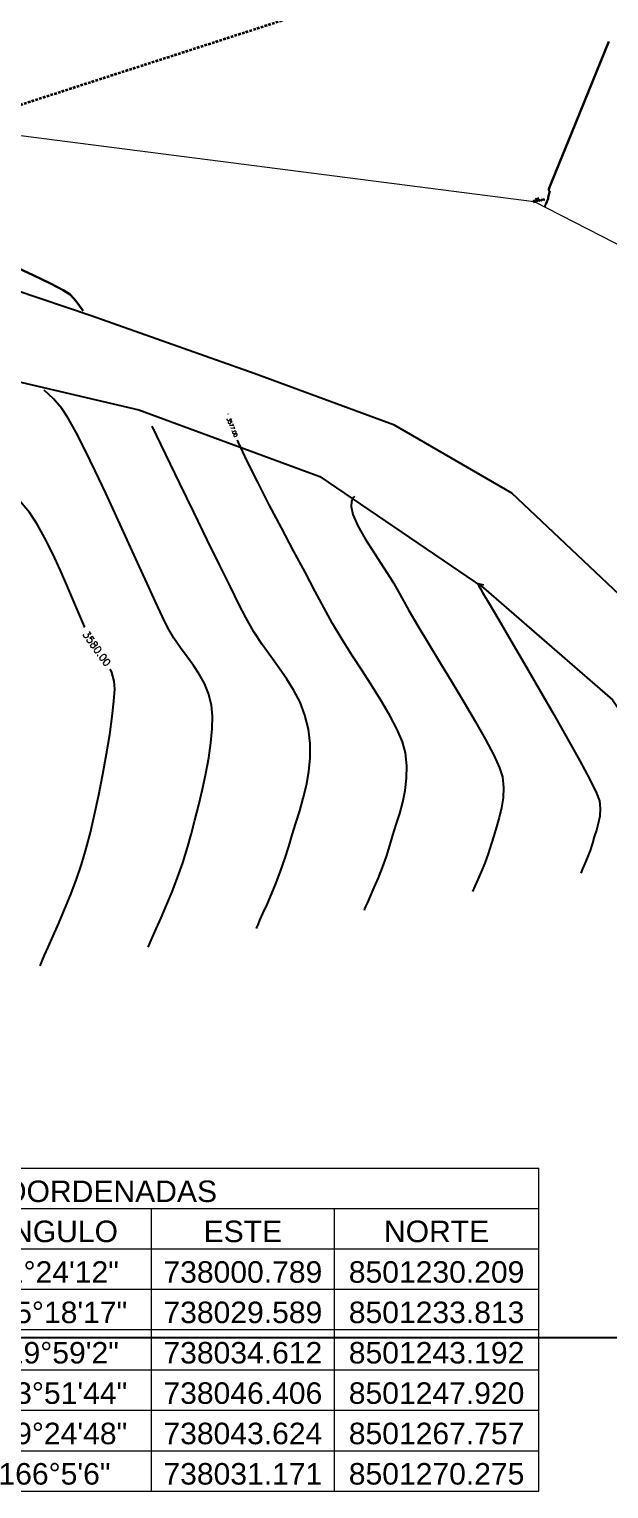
# Model space of a CAD drawing. Header units: millimetres. Extents: x 736950 to 738835, y 8500595 to 8502131.
# Drawn here: x 738049.4 to 738089.8, y 8501189.4 to 8501291.2 of the extents above; entities that cross this region are included whole.
import ezdxf
from ezdxf.enums import TextEntityAlignment as Align

# ---------------------------------------------------------------- set-up
doc = ezdxf.new("R2010")
doc.units = ezdxf.units.MM
doc.linetypes.add('DASHED', pattern=[0.75, 0.5, -0.25])
for name, color, linetype in [('C-TOPO', 7, 'Continuous'), ('C-TOPO-MAJR', 9, 'Continuous'), ('C-TOPO-MINR', 8, 'Continuous'), ('C-TOPO-TEXT', 7, 'Continuous'), ('Cuadricula Coordenadas', 5, 'Continuous')]:
    doc.layers.add(name, color=color, linetype=linetype)
for name, color, linetype, lineweight in [('CONT-MJR', 80, 'Continuous', 30), ('COTAS', 40, 'Continuous', 5), ('CUADROS', 9, 'Continuous', 20), ('PERIMETRO', 7, 'Continuous', 35), ('pista', 251, 'Continuous', 5), ('saiwite', 5, 'Continuous', 5)]:
    doc.layers.add(name, color=color, linetype=linetype, lineweight=lineweight)
doc.layers.get('C-TOPO-TEXT').off()
doc.styles.add('5mm', font='arial.ttf', dxfattribs={"height": 3})
doc.styles.add('COTAS', font='arial.ttf')
doc.styles.add('CUADROS', font='arial.ttf')
doc.styles.get("Standard").update_dxf_attribs({"font": 'simplex.shx'})
doc.dimstyles.new('Copy of GenDist', dxfattribs={"dimtxt": 0.5, "dimasz": 2, "dimexe": 0.18, "dimexo": 0.0625, "dimgap": 1, "dimtad": 2, "dimzin": 1, "dimdsep": 46, "dimtxsty": 'COTAS', "dimcen": 0.09, "dimse1": 1, "dimse2": 1, "dimsd1": 1, "dimsd2": 1, "dimadec": 0, "dimazin": 0, "dimtfac": 1, "dimtofl": 0, "dimtmove": 0, "dimatfit": 3, "dimfxl": 1, "dimtolj": 1, "dimtzin": 0, "dimarcsym": 0})

# ---------------------------------------------------------------- blocks, each defined once
blk = doc.blocks.new('CC-Cuerpo')
at = {"layer": 'CUADROS'}
for p, q in [((0, 0), (0, 3.75)), ((0, 3.75), (100, 3.75)), ((16, 0), (16, 3.75)), ((32, 0), (32, 3.75)), ((46, 0), (46, 3.75)), ((64, 0), (64, 3.75)), ((81, 0), (81, 3.75)), ((100, 0), (100, 3.75)), ((0, 0), (100, 0))]:
    blk.add_line(p, q, dxfattribs=at)
at = {"layer": 'CUADROS', "style": 'CUADROS'}
for tag, p in [('V', (8, 0)), ('L', (24, 0)), ('D', (39, 0)), ('ANG', (55, 0)), ('X', (72.5, 0)), ('Y', (90.5, 0))]:
    blk.add_attdef(tag, text='', height=2, dxfattribs=at).set_placement(p, align=Align.BOTTOM_CENTER)
blk = doc.blocks.new('*U78')
at = {"layer": 'C-TOPO-MAJR', "color": 9, "linetype": 'Continuous', "lineweight": -3, "insert": (738054.1034514703, 8501247.99339896, 3580), "char_height": 0.5, "width": 2.981904761904762, "attachment_point": 5, "rotation": 305.3689517489642, "bg_fill": 3, "box_fill_scale": 1.4, "bg_fill_color": 256, "bg_fill_true_color": 13158600, "bg_fill_transparency": 0}
blk.add_mtext('3580.00', dxfattribs=at)
blk = doc.blocks.new('*U85')
at = {"layer": 'C-TOPO-MINR', "color": 4, "linetype": 'Continuous', "lineweight": -3, "insert": (738063.5441314348, 8501263.409592671, 3577), "char_height": 0.25, "width": 1.490952380952381, "attachment_point": 5, "rotation": 292.7755278473293, "bg_fill": 3, "box_fill_scale": 1.8, "bg_fill_color": 256, "bg_fill_true_color": 13158600, "bg_fill_transparency": 0}
blk.add_mtext('3577.00', dxfattribs=at)
blk = doc.blocks.new('*D157')
at = {"layer": 'Defpoints', "color": 0, "transparency": 16777216}
for p in [(738169.4913260904, 8501325.639625942), (738169.7309229737, 8501324.89666196), (737994.6087461784, 8501268.421881562)]:
    blk.add_point(p, dxfattribs=at)
at = {"layer": 'COTAS', "color": 0, "transparency": 16777216, "insert": (738081.5449616266, 8501298.596935092), "char_height": 0.5, "attachment_point": 5, "rotation": 17.873882615968956, "style": 'COTAS'}
blk.add_mtext('\\A1;184.00', dxfattribs=at)

msp = doc.modelspace()

# ---------------------------------------------------------------- linework, layer by layer
at = {"linetype": 'Continuous', "extrusion": (-0.172787269436437, 0.9849591664230046, 0), "elevation": 8245881.213062788}
msp.add_lwpolyline([(-2195896.082162655, 0), (-2195895.882162654, 0)], dxfattribs=at)
at = {"linetype": 'Continuous', "extrusion": (0.9849591664230046, 0.172787269436437, 0), "elevation": 2195895.982162654}
msp.add_lwpolyline([(8245881.313062789, 0), (8245881.113062788, 0)], dxfattribs=at)
at = {"flags": 128}
for points, elevation in [([(738030.8396443969, 8501276.577059833), (738043.0216717909, 8501274.813675357), (738053.7074211518, 8501271.197195495), (738065.0799495969, 8501267.180746907), (738074.7767550448, 8501263.597144688), (738083.0015706744, 8501258.843841098), (738093.4178910727, 8501249.028748015), (738104.3851938816, 8501231.479310073), (738108.127068948, 8501221.311740952), (738107.5255750996, 8501200.588453097)], 3580.605), ([(738043.6240509739, 8501267.757492185), (738057.0380331108, 8501264.622970268), (738069.6509087845, 8501259.98244263), (738081.0536803266, 8501252.232774328), (738090.0483047435, 8501244.412023157), (738098.5930688516, 8501231.962028671), (738101.8148664092, 8501224.82776335), (738102.5152578953, 8501217.83338405), (738102.3751779585, 8501209.580017146)], 3579.444)]:
    msp.add_lwpolyline(points, dxfattribs=dict(at, elevation=elevation))
at = {"linetype": 'Continuous'}
msp.add_circle((738084.5772402195, 8501279.156765765), 0.05, dxfattribs=at)
at = {"layer": 'C-TOPO', "color": 120, "linetype": 'Continuous', "lineweight": -3}
for p, q in [((738051.0857931627, 8501265.405746302, 3579), (738050.4474457173, 8501266.001175703, 3579)), ((738051.6757996478, 8501264.720327891, 3579), (738051.0857931627, 8501265.405746302, 3579)), ((738052.1109753584, 8501264.04962812, 3579), (738051.6757996478, 8501264.720327891, 3579)), ((738063.3341496283, 8501264.03711243, 3577), (738063.2746541272, 8501264.359354708, 3577)), ((738052.657176568, 8501263.062568277, 3579), (738052.1109753584, 8501264.04962812, 3579)), ((738058.9162433301, 8501261.526412642, 3578), (738057.9649134119, 8501263.50346676, 3578)), ((738063.5441314348, 8501263.409592671, 3577), (738063.3341496283, 8501264.03711243, 3577)), ((738063.9870516658, 8501262.354666011, 3577), (738063.5441314348, 8501263.409592671, 3577)), ((738053.2908018648, 8501261.821418226, 3579), (738052.657176568, 8501263.062568277, 3579)), ((738064.5921748311, 8501261.060686123, 3577), (738063.9870516658, 8501262.354666011, 3577)), ((738053.9882498361, 8501260.388447827, 3579), (738053.2908018648, 8501261.821418226, 3579)), ((738059.8935659216, 8501259.501921613, 3578), (738058.9162433301, 8501261.526412642, 3578)), ((738054.72591907, 8501258.825926946, 3579), (738053.9882498361, 8501260.388447827, 3579)), ((738065.3184767255, 8501259.593580455, 3577), (738064.5921748311, 8501261.060686123, 3577)), ((738060.8642943216, 8501257.498039903, 3578), (738059.8935659216, 8501259.501921613, 3578)), ((738066.124933144, 8501258.019276457, 3577), (738065.3184767255, 8501259.593580455, 3577)), ((738055.4802081542, 8501257.19612545, 3579), (738054.72591907, 8501258.825926946, 3579)), ((738071.848445772, 8501258.236616716, 3576), (738071.8199663392, 8501257.892496726, 3576)), ((738071.9296392086, 8501258.431625219, 3576), (738071.848445772, 8501258.236616716, 3576)), ((738071.9903487144, 8501258.518125344, 3576), (738071.9296392086, 8501258.431625219, 3576)), ((738072.0574083147, 8501258.585974984, 3576), (738071.9903487144, 8501258.518125344, 3576)), ((738056.2275156766, 8501255.561313195, 3579), (738055.4802081542, 8501257.19612545, 3579)), ((738061.7958416652, 8501255.582813738, 3578), (738060.8642943216, 8501257.498039903, 3578)), ((738066.9705198815, 8501256.403701581, 3577), (738066.124933144, 8501258.019276457, 3577)), ((738071.8199663392, 8501257.892496726, 3576), (738071.9358647704, 8501257.346894054, 3576)), ((738071.9358647704, 8501257.346894054, 3576), (738072.2845112038, 8501256.545909591, 3576)), ((738067.814212733, 8501254.812783277, 3577), (738066.9705198815, 8501256.403701581, 3577)), ((738072.2845112038, 8501256.545909591, 3576), (738072.8031586154, 8501255.639272464, 3576)), ((738056.9442402251, 8501253.983760051, 3579), (738056.2275156766, 8501255.561313195, 3579)), ((738062.6556210876, 8501253.824289342, 3578), (738061.7958416652, 8501255.582813738, 3578)), ((738072.8031586154, 8501255.639272464, 3576), (738073.431363536, 8501254.655427586, 3576)), ((738068.6149874935, 8501253.312448993, 3577), (738067.814212733, 8501254.812783277, 3577)), ((738073.431363536, 8501254.655427586, 3576), (738074.108682497, 8501253.622819865, 3576)), ((738057.6067803875, 8501252.525735877, 3579), (738056.9442402251, 8501253.983760051, 3579)), ((738063.4110457241, 8501252.290512947, 3578), (738062.6556210876, 8501253.824289342, 3578)), ((738069.3318199578, 8501251.968626188, 3577), (738068.6149874935, 8501253.312448993, 3577)), ((738074.108682497, 8501253.622819865, 3576), (738074.7746720292, 8501252.569894215, 3576)), ((738058.1915347516, 8501251.249510536, 3579), (738057.6067803875, 8501252.525735877, 3579)), ((738064.0295287091, 8501251.049530776, 3578), (738063.4110457241, 8501252.290512947, 3578)), ((738074.7746720292, 8501252.569894215, 3576), (738075.3688886635, 8501251.525095543, 3576)), ((738058.6749019054, 8501250.217353893, 3579), (738058.1915347516, 8501251.249510536, 3579)), ((738069.9236859211, 8501250.8472423, 3577), (738069.3318199578, 8501251.968626188, 3577)), ((738075.3688886635, 8501251.525095543, 3576), (738075.8485488012, 8501250.654787447, 3576)), ((738059.0332804364, 8501249.491535813, 3579), (738058.6749019054, 8501250.217353893, 3579)), ((738064.4784831788, 8501250.169389056, 3578), (738064.0295287091, 8501251.049530776, 3578)), ((738065.0449487851, 8501249.17186206, 3578), (738064.4784831788, 8501250.169389056, 3578)), ((738070.5310146051, 8501249.748788806, 3577), (738069.9236859211, 8501250.8472423, 3577)), ((738075.8485488012, 8501250.654787447, 3576), (738076.4783400663, 8501249.578051444, 3576)), ((738059.4787046927, 8501248.719104426, 3579), (738059.0332804364, 8501249.491535813, 3579)), ((738065.6331275029, 8501248.268294103, 3578), (738065.0449487851, 8501249.17186206, 3578)), ((738071.2007101735, 8501248.635851538, 3577), (738070.5310146051, 8501249.748788806, 3577)), ((738076.4783400663, 8501249.578051444, 3576), (738077.2186948005, 8501248.346162213, 3576)), ((738059.9396786164, 8501248.036428096, 3579), (738059.4787046927, 8501248.719104426, 3579)), ((738060.3993308101, 8501247.411918754, 3579), (738059.9396786164, 8501248.036428096, 3579)), ((738066.2250558218, 8501247.432687443, 3578), (738065.6331275029, 8501248.268294103, 3578)), ((738071.9061732274, 8501247.521042913, 3577), (738071.2007101735, 8501248.635851538, 3577)), ((738077.2186948005, 8501248.346162213, 3576), (738078.0300453458, 8501247.01039444, 3576)), ((738060.8407898768, 8501246.813988335, 3579), (738060.3993308101, 8501247.411918754, 3579)), ((738066.8027702324, 8501246.639044335, 3578), (738066.2250558218, 8501247.432687443, 3578)), ((738072.6208043678, 8501246.416975355, 3577), (738071.9061732274, 8501247.521042913, 3577)), ((738078.0300453458, 8501247.01039444, 3576), (738078.8728240432, 8501245.622022804, 3576)), ((738061.2471844192, 8501246.211048769, 3579), (738060.8407898768, 8501246.813988335, 3579)), ((738061.6016430401, 8501245.571511986, 3579), (738061.2471844192, 8501246.211048769, 3579)), ((738067.3483072245, 8501245.861367034, 3578), (738066.8027702324, 8501246.639044335, 3578)), ((738073.3180041957, 8501245.336261274, 3577), (738072.6208043678, 8501246.416975355, 3577)), ((738061.8872943425, 8501244.863789927, 3579), (738061.6016430401, 8501245.571511986, 3579)), ((738067.8437032879, 8501245.073657801, 3578), (738067.3483072245, 8501245.861367034, 3578)), ((738068.2709949127, 8501244.249918893, 3578), (738067.8437032879, 8501245.073657801, 3578)), ((738073.9711733123, 8501244.291513087, 3577), (738073.3180041957, 8501245.336261274, 3577)), ((738078.8728240432, 8501245.622022804, 3576), (738079.7074632349, 8501244.232321996, 3576)), ((738062.0872669292, 8501244.056294516, 3579), (738061.8872943425, 8501244.863789927, 3579)), ((738062.1602084816, 8501243.29333504, 3579), (738062.0872669292, 8501244.056294516, 3579)), ((738068.6122185889, 8501243.36415257, 3578), (738068.2709949127, 8501244.249918893, 3578)), ((738074.5537123183, 8501243.295343215, 3577), (738073.9711733123, 8501244.291513087, 3577)), ((738079.7074632349, 8501244.232321996, 3576), (738080.4943952623, 8501242.892566692, 3576)), ((738062.1452831886, 8501242.410384921, 3579), (738062.1602084816, 8501243.29333504, 3579)), ((738068.8494108069, 8501242.390361086, 3578), (738068.6122185889, 8501243.36415257, 3578)), ((738075.039021815, 8501242.360364076, 3577), (738074.5537123183, 8501243.295343215, 3577)), ((738062.0554887573, 8501241.43334916, 3579), (738062.1452831886, 8501242.410384921, 3579)), ((738068.9654077472, 8501241.37642342, 3578), (738068.8494108069, 8501242.390361086, 3578)), ((738075.4005024036, 8501241.499188082, 3577), (738075.039021815, 8501242.360364076, 3577)), ((738080.4943952623, 8501242.892566692, 3576), (738081.1940524671, 8501241.654031578, 3576)), ((738061.9038228946, 8501240.388132764, 3579), (738062.0554887573, 8501241.43334916, 3579)), ((738068.9681875771, 8501240.387811987, 3578), (738068.9654077472, 8501241.37642342, 3578)), ((738075.6115546847, 8501240.724427655, 3577), (738075.4005024036, 8501241.499188082, 3577)), ((738081.1940524671, 8501241.654031578, 3576), (738081.766867191, 8501240.567991342, 3576)), ((738061.7032833069, 8501239.300640728, 3579), (738061.9038228946, 8501240.388132764, 3579)), ((738068.8774997658, 8501239.42491919, 3578), (738068.9681875771, 8501240.387811987, 3578)), ((738075.707711388, 8501239.827738088, 3577), (738075.6115546847, 8501240.724427655, 3577)), ((738081.766867191, 8501240.567991342, 3576), (738082.1732717755, 8501239.685720662, 3576)), ((738061.4668677014, 8501238.196778068, 3579), (738061.7032833069, 8501239.300640728, 3579)), ((738068.7130937827, 8501238.488137443, 3578), (738068.8774997658, 8501239.42491919, 3578)), ((738075.5910958998, 8501238.110655028, 3577), (738075.6935119771, 8501238.956333913, 3577)), ((738075.6935119771, 8501238.956333913, 3577), (738075.707711388, 8501239.827738088, 3577)), ((738082.1732717755, 8501239.685720662, 3576), (738082.3736985624, 8501239.058494225, 3576)), ((738082.3736985624, 8501239.058494225, 3576), (738082.4469549798, 8501238.312025324, 3576)), ((738061.2075737844, 8501237.102449777, 3579), (738061.4668677014, 8501238.196778068, 3579)), ((738068.494719097, 8501237.577859152, 3578), (738068.7130937827, 8501238.488137443, 3578)), ((738075.422602604, 8501237.291141327, 3577), (738075.5910958998, 8501238.110655028, 3577)), ((738082.4469549798, 8501238.312025324, 3576), (738082.4180232296, 8501237.589721076, 3576)), ((738060.9383992631, 8501236.043560863, 3579), (738061.2075737844, 8501237.102449777, 3579)), ((738068.2421251781, 8501236.694476727, 3578), (738068.494719097, 8501237.577859152, 3578)), ((738075.2101715377, 8501236.49823271, 3577), (738075.422602604, 8501237.291141327, 3577)), ((738082.3110241035, 8501236.892060744, 3576), (738082.1500783935, 8501236.219523592, 3576)), ((738082.4180232296, 8501237.589721076, 3576), (738082.3110241035, 8501236.892060744, 3576)), ((738060.6723418442, 8501235.046016326, 3579), (738060.9383992631, 8501236.043560863, 3579)), ((738067.7132775177, 8501235.009969112, 3578), (738067.9750614952, 8501235.838382578, 3578)), ((738067.9750614952, 8501235.838382578, 3578), (738068.2421251781, 8501236.694476727, 3578)), ((738074.9759421488, 8501235.732369067, 3577), (738075.2101715377, 8501236.49823271, 3577)), ((738082.1500783935, 8501236.219523592, 3576), (738081.9593068911, 8501235.572588885, 3576)), ((738060.4223992343, 8501234.135721171, 3579), (738060.6723418442, 8501235.046016326, 3579)), ((738067.4765227147, 8501234.209628735, 3578), (738067.7132775177, 8501235.009969112, 3578)), ((738074.5306461952, 8501234.283536296, 3577), (738074.7420538855, 8501234.993990296, 3577)), ((738074.7420538855, 8501234.993990296, 3577), (738074.9759421488, 8501235.732369067, 3577)), ((738081.7628303879, 8501234.951735888, 3576), (738081.5847696756, 8501234.35744386, 3576)), ((738081.9593068911, 8501235.572588885, 3576), (738081.7628303879, 8501234.951735888, 3576)), ((738060.1002131217, 8501233.072842227, 3579), (738060.4223992343, 8501234.135721171, 3579)), ((738067.2108406556, 8501233.333154375, 3578), (738067.4765227147, 8501234.209628735, 3578)), ((738074.2892513879, 8501233.496182973, 3577), (738074.5306461952, 8501234.283536296, 3577)), ((738081.5847696756, 8501234.35744386, 3576), (738081.3766797347, 8501233.688559458, 3576)), ((738059.7388208816, 8501232.03831895, 3579), (738060.1002131217, 8501233.072842227, 3579)), ((738066.9128283242, 8501232.48006275, 3578), (738067.2108406556, 8501233.333154375, 3578)), ((738074.0166605382, 8501232.734515049, 3577), (738074.2892513879, 8501233.496182973, 3577)), ((738081.1403144632, 8501233.047364263, 3576), (738080.8946867516, 8501232.44906405, 3576)), ((738081.3766797347, 8501233.688559458, 3576), (738081.1403144632, 8501233.047364263, 3576)), ((738059.3551492727, 8501231.04568871, 3579), (738059.7388208816, 8501232.03831895, 3579)), ((738066.5964439143, 8501231.661517084, 3578), (738066.9128283242, 8501232.48006275, 3578)), ((738073.4435080864, 8501231.340713639, 3577), (738073.7292779897, 8501232.011652086, 3577)), ((738073.7292779897, 8501232.011652086, 3577), (738074.0166605382, 8501232.734515049, 3577)), ((738080.6588094913, 8501231.908864591, 3576), (738080.4516955733, 8501231.441971658, 3576)), ((738080.8946867516, 8501232.44906405, 3576), (738080.6588094913, 8501231.908864591, 3576)), ((738058.9661250546, 8501230.108488873, 3579), (738059.3551492727, 8501231.04568871, 3579)), ((738065.9643916358, 8501230.172716517, 3578), (738066.2756456203, 8501230.8886806, 3578)), ((738066.2756456203, 8501230.8886806, 3578), (738066.5964439143, 8501231.661517084, 3578)), ((738072.9855487914, 8501230.305751834, 3577), (738073.1757551719, 8501230.734819261, 3577)), ((738073.1757551719, 8501230.734819261, 3577), (738073.4435080864, 8501231.340713639, 3577)), ((738080.4516955733, 8501231.441971658, 3576), (738080.2923578888, 8501231.06359102, 3576)), ((738058.5886749869, 8501229.2402568, 3579), (738058.9661250546, 8501230.108488873, 3579)), ((738065.6766401553, 8501229.524788057, 3578), (738065.9643916358, 8501230.172716517, 3578)), ((738072.7599176847, 8501229.770640954, 3577), (738072.7915654032, 8501229.849998074, 3577)), ((738072.7915654032, 8501229.849998074, 3577), (738072.8624035036, 8501230.020820813, 3577)), ((738072.8624035036, 8501230.020820813, 3577), (738072.9855487914, 8501230.305751834, 3577)), ((738058.2397258283, 8501228.45452986, 3579), (738058.5886749869, 8501229.2402568, 3579)), ((738065.2624683544, 8501228.5655996, 3578), (738065.3398486896, 8501228.753242832, 3578)), ((738065.3398486896, 8501228.753242832, 3578), (738065.4727406795, 8501229.062932622, 3578)), ((738065.4727406795, 8501229.062932622, 3578), (738065.6766401553, 8501229.524788057, 3578)), ((738057.831307084, 8501227.518895902, 3579), (738057.9924619385, 8501227.89444911, 3579)), ((738057.9924619385, 8501227.89444911, 3579), (738058.2397258283, 8501228.45452986, 3579)), ((738065.2274774808, 8501228.47769089, 3578), (738065.2624683544, 8501228.5655996, 3578)), ((738057.6950372768, 8501227.184740825, 3579), (738057.7374698505, 8501227.291345559, 3579)), ((738057.7374698505, 8501227.291345559, 3579), (738057.831307084, 8501227.518895902, 3579))]:
    msp.add_line(p, q, dxfattribs=at)
at = {"layer": 'C-TOPO', "color": 3, "linetype": 'Continuous', "lineweight": -3}
for p, q in [((738049.4032923727, 8501257.475509543, 3580), (738048.7779755028, 8501258.213460308, 3580)), ((738049.9376133402, 8501256.674356012, 3580), (738049.4032923727, 8501257.475509543, 3580)), ((738050.4873695524, 8501255.691850927, 3580), (738049.9376133402, 8501256.674356012, 3580)), ((738051.0385161021, 8501254.588437276, 3580), (738050.4873695524, 8501255.691850927, 3580)), ((738051.5770080822, 8501253.42455804, 3580), (738051.0385161021, 8501254.588437276, 3580)), ((738052.0888005857, 8501252.260656204, 3580), (738051.5770080822, 8501253.42455804, 3580)), ((738052.5598487058, 8501251.157174755, 3580), (738052.0888005857, 8501252.260656204, 3580)), ((738080.6717008334, 8501252.49767418, 3575), (738080.6648440411, 8501252.481202481, 3575)), ((738080.6648440411, 8501252.481202481, 3575), (738080.6744543341, 8501252.435046151, 3575)), ((738080.6857536298, 8501252.497318918, 3575), (738080.6717008334, 8501252.49767418, 3575)), ((738080.6744543341, 8501252.435046151, 3575), (738080.7273366575, 8501252.34252012, 3575)), ((738080.7819196923, 8501252.47842451, 3575), (738080.6857536298, 8501252.497318918, 3575)), ((738080.7273366575, 8501252.34252012, 3575), (738080.814091406, 8501252.202948786, 3575)), ((738081.0834716078, 8501252.408030624, 3575), (738080.7819196923, 8501252.47842451, 3575)), ((738080.814091406, 8501252.202948786, 3575), (738080.9866029208, 8501251.908895805, 3575)), ((738052.9761075352, 8501250.174556674, 3580), (738052.5598487058, 8501251.157174755, 3580)), ((738080.9866029208, 8501251.908895805, 3575), (738081.437648194, 8501251.143733466, 3575)), ((738081.437648194, 8501251.143733466, 3575), (738082.1120835202, 8501249.997513885, 3575)), ((738053.3235321669, 8501249.373244954, 3580), (738052.9761075352, 8501250.174556674, 3580)), ((738053.5880776941, 8501248.81368257, 3580), (738053.3235321669, 8501249.373244954, 3580)), ((738082.1120835202, 8501249.997513885, 3575), (738082.9547651937, 8501248.560289174, 3575)), ((738053.9283146515, 8501248.240123443, 3580), (738053.5880776941, 8501248.81368257, 3580)), ((738054.2785882878, 8501247.74667448, 3580), (738053.9283146515, 8501248.240123443, 3580)), ((738082.9547651937, 8501248.560289174, 3575), (738083.9105495092, 8501246.922111455, 3575)), ((738054.6161522744, 8501247.290748062, 3580), (738054.2785882878, 8501247.74667448, 3580)), ((738054.9182602828, 8501246.829756575, 3580), (738054.6161522744, 8501247.290748062, 3580)), ((738055.1621659846, 8501246.32111241, 3580), (738054.9182602828, 8501246.829756575, 3580)), ((738055.3251230515, 8501245.722227946, 3580), (738055.1621659846, 8501246.32111241, 3580)), ((738083.9105495092, 8501246.922111455, 3575), (738084.9242927615, 8501245.173032839, 3575)), ((738055.2992030781, 8501244.326771747, 3580), (738055.3513022909, 8501245.166617278, 3580)), ((738055.3513022909, 8501245.166617278, 3580), (738055.3251230515, 8501245.722227946, 3580)), ((738084.9242927615, 8501245.173032839, 3575), (738085.9408512451, 8501243.403105445, 3575)), ((738055.1796911688, 8501243.258410199, 3580), (738055.2992030781, 8501244.326771747, 3580)), ((738055.0036323183, 8501242.017251475, 3580), (738055.1796911688, 8501243.258410199, 3580)), ((738085.9408512451, 8501243.403105445, 3575), (738086.9050812542, 8501241.702381382, 3575)), ((738054.7818922818, 8501240.659014415, 3580), (738055.0036323183, 8501242.017251475, 3580)), ((738086.9050812542, 8501241.702381382, 3575), (738087.7618390836, 8501240.16091277, 3575)), ((738054.5253368153, 8501239.239417864, 3580), (738054.7818922818, 8501240.659014415, 3580)), ((738087.7618390836, 8501240.16091277, 3575), (738088.4559810281, 8501238.868751725, 3575)), ((738054.2448316737, 8501237.814180665, 3580), (738054.5253368153, 8501239.239417864, 3580)), ((738088.4559810281, 8501238.868751725, 3575), (738088.9323633821, 8501237.915950362, 3575)), ((738088.9323633821, 8501237.915950362, 3575), (738089.1358424401, 8501237.392560795, 3575)), ((738053.9512426126, 8501236.439021662, 3580), (738054.2448316737, 8501237.814180665, 3580)), ((738089.1358424401, 8501237.392560795, 3575), (738089.1830092878, 8501236.84546166, 3575)), ((738089.1830092878, 8501236.84546166, 3575), (738089.1460099024, 8501236.31914903, 3575)), ((738053.6554353875, 8501235.169659697, 3580), (738053.9512426126, 8501236.439021662, 3580)), ((738089.0489714403, 8501235.814102305, 3575), (738088.9160210576, 8501235.330800869, 3575)), ((738089.1460099024, 8501236.31914903, 3575), (738089.0489714403, 8501235.814102305, 3575)), ((738053.3682757537, 8501234.061813608, 3580), (738053.6554353875, 8501235.169659697, 3580)), ((738088.7712859107, 8501234.86972411, 3575), (738088.6388931561, 8501234.431351423, 3575)), ((738088.9160210576, 8501235.330800869, 3575), (738088.7712859107, 8501234.86972411, 3575)), ((738053.0343018096, 8501232.94998452, 3580), (738053.3682757537, 8501234.061813608, 3580)), ((738088.4790806591, 8501233.927538533, 3575), (738088.297069872, 8501233.451599972, 3575)), ((738088.6388931561, 8501234.431351423, 3575), (738088.4790806591, 8501233.927538533, 3575)), ((738052.6621707696, 8501231.86309225, 3580), (738053.0343018096, 8501232.94998452, 3580)), ((738088.113555827, 8501233.02008682, 3575), (738087.9492335564, 8501232.649550164, 3575)), ((738088.297069872, 8501233.451599972, 3575), (738088.113555827, 8501233.02008682, 3575)), ((738052.2658557558, 8501230.812311959, 3580), (738052.6621707696, 8501231.86309225, 3580)), ((738087.9492335564, 8501232.649550164, 3575), (738087.8247980927, 8501232.356541084, 3575)), ((738051.8593298902, 8501229.808818808, 3580), (738052.2658557558, 8501230.812311959, 3580)), ((738051.4565662958, 8501228.863787955, 3580), (738051.8593298902, 8501229.808818808, 3580)), ((738051.0715380942, 8501227.988394562, 3580), (738051.4565662958, 8501228.863787955, 3580)), ((738050.7182184084, 8501227.193813795, 3580), (738051.0715380942, 8501227.988394562, 3580)), ((738050.4677827291, 8501226.623843972, 3580), (738050.7182184084, 8501227.193813795, 3580)), ((738050.1625970728, 8501225.891790759, 3580), (738050.2067506396, 8501226.002887325, 3580)), ((738050.2067506396, 8501226.002887325, 3580), (738050.3034459794, 8501226.238443425, 3580)), ((738050.3034459794, 8501226.238443425, 3580), (738050.4677827291, 8501226.623843972, 3580))]:
    msp.add_line(p, q, dxfattribs=at)
at = {"layer": 'CONT-MJR'}
for points, elevation in [([(738088.3693738305, 8501286.820658378), (738089.7830783472, 8501290.297454251)], 3570), ([(738087.2051708035, 8501283.95480516), (738088.3693738305, 8501286.820658378)], 3570), ([(738086.3276412021, 8501281.792667385), (738087.2051708035, 8501283.95480516)], 3570), ([(738085.5812900186, 8501279.950629331), (738085.7739569617, 8501280.427017847)], 3570), ([(738085.6294886591, 8501279.915103128), (738085.5812900186, 8501279.950629331)], 3570), ([(738085.5845007465, 8501279.51423252), (738085.6336338597, 8501279.701736094)], 3570), ([(738085.678076578, 8501279.879447076), (738085.6294886591, 8501279.915103128)], 3570), ([(738085.6336338597, 8501279.701736094), (738085.678076578, 8501279.879447076)], 3570), ([(738085.3163984045, 8501278.768607358), (738085.3176370908, 8501278.77296667)], 3570), ([(738085.352783753, 8501278.894377487), (738085.3904129015, 8501278.971222086)], 3570), ([(738085.4916897481, 8501279.1881301), (738085.5514488149, 8501279.325806664)], 3570), ([(738085.5685460918, 8501279.41982165), (738085.5845007465, 8501279.51423252)], 3570), ([(738052.2371290452, 8501272.663040584), (738051.7634962588, 8501272.962640421)], 3575)]:
    msp.add_lwpolyline(points, dxfattribs=dict(at, elevation=elevation))
at = {"layer": 'CONT-MJR', "extrusion": (0.9267292177067779, -0.3757298990612588, 0), "elevation": -2510179.584835235}
msp.add_lwpolyline([(8155705.852983599, 3570), (8155707.32660665, 3570)], dxfattribs=at)
at = {"layer": 'CONT-MJR', "extrusion": (0.9620909109546475, -0.2727289479656616, 0), "elevation": -1608439.640506292}
msp.add_lwpolyline([(8380300.271150975, 3570), (8380300.295201135, 3570)], dxfattribs=at)
at = {"layer": 'CONT-MJR', "extrusion": (0.9616083065876749, -0.2744256997833559, 0), "elevation": -1623220.403956966}
msp.add_lwpolyline([(8377449.888544735, 3570.000000000004), (8377449.94220189, 3570.000000000004)], dxfattribs=at)
at = {"layer": 'CONT-MJR', "extrusion": (0.9586139010809986, -0.2847093055280585, 0), "elevation": -1712854.330755776}
msp.add_lwpolyline([(8359583.844637943, 3570), (8359583.893328254, 3570)], dxfattribs=at)
at = {"layer": 'CONT-MJR', "extrusion": (0.8963930974426283, -0.4432599856260553, 0), "elevation": -3106662.145297619}
msp.add_lwpolyline([(7947651.50878287, 3570.00000000001), (7947651.600043254, 3570.00000000001)], dxfattribs=at)
at = {"layer": 'CONT-MJR', "extrusion": (0.9118495221490698, -0.4105246021330673, 0), "elevation": -2816961.353426777}
msp.add_lwpolyline([(8054889.470004864, 3570), (8054889.618168388, 3570)], dxfattribs=at)
at = {"layer": 'CONT-MJR', "extrusion": (0.9838631997063161, -0.1789223414323927, 0), "elevation": -794893.5898386906}
msp.add_lwpolyline([(8496155.874127945, 3570.000000000003), (8496155.969684916, 3570.000000000003)], dxfattribs=at)
at = {"layer": 'CONT-MJR', "extrusion": (-0.4250289540518035, -0.9051797546441425, 0), "elevation": -8008873.605016205}
msp.add_lwpolyline([(-2945219.973369506, 3575), (-2945221.563874803, 3575)], dxfattribs=at)
at = {"layer": 'CONT-MJR', "extrusion": (0.4378880734069839, 0.8990294962724638, 0), "elevation": 7966079.242276598}
msp.add_lwpolyline([(3059076.728127097, 3575), (3059078.066743297, 3575)], dxfattribs=at)
at = {"layer": 'CONT-MJR', "extrusion": (0.4632095693113101, 0.8862487770927702, 0), "elevation": 7876115.40637046}
msp.add_lwpolyline([(3283773.514792833, 3575), (3283774.509361553, 3575)], dxfattribs=at)
at = {"layer": 'CONT-MJR', "extrusion": (0.7390206022080416, 0.6736828256027191, 0), "elevation": 6272597.197600434}
msp.add_lwpolyline([(5785401.929194641, 3575.000000000003), (5785402.526423509, 3575.000000000003)], dxfattribs=at)
at = {"layer": 'CONT-MJR', "extrusion": (0.8044021932359662, 0.5940851046080584, 0), "elevation": 5644170.359030825}
msp.add_lwpolyline([(6399975.076556497, 3575.000000000004), (6399975.940885386, 3575.000000000004)], dxfattribs=at)
at = {"layer": 'Cuadricula Coordenadas', "color": 8}
msp.add_line((736950.2264744169, 8501200), (738552.8979275209, 8501200), dxfattribs=at)
at = {"layer": 'CUADROS'}
for p, q in [((738009.906551216, 8501211.790649738), (738084.906551216, 8501211.790649738)), ((738084.906551216, 8501206.165649738), (738084.906551216, 8501211.790649738)), ((738009.906551216, 8501208.978149738), (738084.906551216, 8501208.978149738)), ((738057.906551216, 8501206.165649738), (738057.906551216, 8501208.978149738)), ((738070.656551216, 8501206.165649738), (738070.656551216, 8501208.978149738)), ((738009.906551216, 8501206.165649738), (738084.906551216, 8501206.165649738))]:
    msp.add_line(p, q, dxfattribs=at)
at = {"layer": 'saiwite'}
for p, q in [((738046.9512159519, 8501283.98407452), (738084.5772402195, 8501279.156765765)), ((738084.5772402195, 8501279.156765765), (738121.6650113715, 8501260.117828611))]:
    msp.add_line(p, q, dxfattribs=at)

# ---------------------------------------------------------------- block references
at = {"layer": 'CUADROS', "xscale": 0.75, "yscale": 0.75, "zscale": 0.75}
for p, values in [((738009.906551216, 8501203.353149738), {'V': 'P1', 'L': 'P1 - P2', 'D': '29.02', 'ANG': '61°24\'12"', 'X': '738000.789', 'Y': '8501230.209'}), ((738009.906551216, 8501200.540649738), {'V': 'P2', 'L': 'P2 - P3', 'D': '10.64', 'ANG': '125°18\'17"', 'X': '738029.589', 'Y': '8501233.813'}), ((738009.906551216, 8501197.728149738), {'V': 'P3', 'L': 'P3 - P4', 'D': '12.71', 'ANG': '219°59\'2"', 'X': '738034.612', 'Y': '8501243.192'}), ((738009.906551216, 8501194.915649738), {'V': 'P4', 'L': 'P4 - P5', 'D': '20.03', 'ANG': '103°51\'44"', 'X': '738046.406', 'Y': '8501247.920'}), ((738009.906551216, 8501192.103149738), {'V': 'P5', 'L': 'P5 - P6', 'D': '12.70', 'ANG': '109°24\'48"', 'X': '738043.624', 'Y': '8501267.757'}), ((738009.906551216, 8501189.290649738), {'V': 'P6', 'L': 'P6 - P7', 'D': '9.95', 'ANG': '166°5\'6"', 'X': '738031.171', 'Y': '8501270.275'})]:
    msp.add_blockref('CC-Cuerpo', p, dxfattribs=at).add_auto_attribs(values)

# ---------------------------------------------------------------- texts
at = {"color": 2, "insert": (738084.642906555, 8501279.361186733), "char_height": 0.1, "width": 0.4, "attachment_point": 1, "rotation": 9.94991650582834, "style": '5mm'}
msp.add_mtext('\\Ftxt.shx;\\W1.0000000000;\\T1.0000000000;\\o\\l348', dxfattribs=at)
at = {"color": 1, "insert": (738084.6670967728, 8501279.22329245), "char_height": 0.1, "width": 0.7833333333333334, "attachment_point": 1, "rotation": 9.94991650582834, "style": '5mm'}
msp.add_mtext('\\Ftxt.shx;\\W1.0000000000;\\T1.0000000000;\\o\\l3570.070', dxfattribs=at)
at = {"layer": 'CUADROS', "style": 'CUADROS'}
msp.add_text('CUADRO DE  COORDENADAS', height=1.5, dxfattribs=at).set_placement((738047.406551216, 8501208.978149738), align=Align.BOTTOM_CENTER)
for s, p in [('ANGULO', (738051.156551216, 8501206.634399738)), ('ESTE', (738064.281551216, 8501206.634399738)), ('NORTE', (738077.781551216, 8501206.634399738))]:
    msp.add_text(s, height=1.5, dxfattribs=at).set_placement(p, align=Align.CENTER)

# ---------------------------------------------------------------- dimensions: what is measured, and where the dimension line sits
at = {"layer": 'COTAS'}
dim = msp.add_aligned_dim(p1=(737994.6087461784, 8501268.421881562), p2=(738169.7309229737, 8501324.89666196), distance=0.7806421370546339, dimstyle='Copy of GenDist', dxfattribs=at)
dim.commit()
dim.dimension.update_dxf_attribs({"geometry": '*D157', "text_midpoint": (738081.5449616266, 8501298.596935092)})

# ---------------------------------------------------------------- next in the draw order: block references
at = {"layer": 'C-TOPO-TEXT', "color": 7, "linetype": 'Continuous', "lineweight": -3}
for name in ['*U85', '*U78']:
    msp.add_blockref(name, (0, 0), dxfattribs=at)

# ---------------------------------------------------------------- next in the draw order: hatches: boundary and pattern name
at = {"layer": 'pista'}
h = msp.add_hatch(dxfattribs=at)
h.set_pattern_fill('HONEY', color=256, scale=3, angle=9.94991650582834, style=0)
h.set_pattern_definition([(9.94991650582834, (1479841.21072825, -18.49207214638591), (0.4979252195647159, 0.4170677100899267), [0.375, -0.75]), (129.9499165058283, (1479841.21072825, -18.49207214638591), (-0.6101538418184378, 0.222682034283025), [0.3749999999999999, -0.7499999999999998]), (69.94991650582834, (1479841.21072825, -18.49207214638591), (-0.112228622253722, 0.6397497443729518), [-0.75, 0.375])])
h.paths.add_polyline_path([(737744.7999806425, 8501250.923935566), (737743.4751223363, 8501250.754223157), (737756.465848178, 8501242.026572531), (737763.5739612179, 8501242.006896213), (737770.002546867, 8501243.455222024), (737769.8468594846, 8501244.342704736), (737763.4750639071, 8501242.907173423), (737756.7405500773, 8501242.925815564)])
h.paths.add_polyline_path([(737794.2809870465, 8501256.017245878), (737809.7820272583, 8501263.709828075), (737823.391616501, 8501273.483615467), (737837.0791595323, 8501280.557800073), (737851.5530432165, 8501285.77819753), (737870.8510758049, 8501293.050216693, -0.9976846880626209), (737871.0089264096, 8501292.63424804), (737865.2748787645, 8501289.581801567, 0.7845063948290762), (737866.1540430214, 8501286.121818589), (737883.2588851704, 8501291.348365877), (737897.4188924351, 8501296.516943583), (737903.2981396064, 8501301.44146652, -0.5512150924587264), (737904.1219025984, 8501301.177325813), (737906.855912117, 8501297.98174819, 0.5618964424650519), (737910.2738656431, 8501298.536066804), (737914.22079628, 8501308.558674501), (737925.6412323939, 8501300.72656757, 0.340189525830376), (737928.7023693406, 8501300.894137181), (737936.9171069289, 8501306.117412793, -0.358727273887905), (737938.1716059428, 8501305.962964654), (737943.1732157968, 8501301.051021611, 0.3417074120720416), (737946.0555081918, 8501300.709858142), (737955.8779356404, 8501307.072689936), (737971.8320576148, 8501314.464803053), (737988.5677626224, 8501323.411181662), (738023.1375471824, 8501336.282937778), (738044.4246208373, 8501357.728329657), (738061.4456776979, 8501362.208386911), (738078.9085143938, 8501363.070318012), (738112.0997810266, 8501372.051506756), (738118.6561313582, 8501373.365123207), (738128.3493353954, 8501376.976906104), (738155.2251721952, 8501366.826195797), (738176.6167526407, 8501363.543890122), (738193.8053773039, 8501353.328603027), (738204.7313956148, 8501340.877429372), (738207.705198212, 8501335.751671141), (738214.35685511, 8501331.742925933), (738229.9282901662, 8501313.374534177), (738233.5603594936, 8501308.186787868), (738234.53883727, 8501308.358438132), (738230.6417003467, 8501313.924784988), (738214.9478837823, 8501332.43754055), (738208.3676942562, 8501336.403214611), (738205.4657963786, 8501341.405035153), (738194.387784551, 8501354.029418997), (738176.9261677533, 8501364.406946706), (738155.4549153853, 8501367.70147717), (738128.3514754312, 8501377.93815071), (738118.4090486554, 8501374.233504975), (738111.8936108743, 8501372.928085677), (738078.7671659255, 8501363.964436961), (738061.3074614278, 8501363.102660457), (738043.958527311, 8501358.536303693), (738022.6381405202, 8501337.057350922), (737988.196920163, 8501324.233464561), (737971.4304040315, 8501315.270615296), (737955.4419368334, 8501307.862588815), (737945.5806043665, 8501301.47455489, -0.3391433520832071), (737943.8038299843, 8501301.693147572), (737938.8116631231, 8501306.59581691, 0.3560082385246841), (737936.4342009705, 8501306.876887502), (737928.158540546, 8501301.61487459, -0.3502196171718997), (737926.1502499409, 8501301.468794718), (737914.5128481541, 8501309.44969617, 0.4302069892023044), (737913.4330382891, 8501309.014522241), (737909.4507249827, 8501298.90206584, -0.5704007069138802), (737907.5397775185, 8501298.566836312), (737904.9064502402, 8501301.644734057, 0.4931454261128044), (737902.7202336333, 8501302.131411942), (737896.9620044216, 8501297.308254998), (737882.9728831241, 8501292.20205278), (737866.0373022418, 8501287.027224885, -0.7384715771871906), (737865.6977918843, 8501288.787355538), (737871.5108758068, 8501291.881875956, 0.9119586051647783), (737870.5337161538, 8501293.892406015), (737851.2416702455, 8501286.62264278), (737836.7183275839, 8501281.384406622), (737822.9200107896, 8501274.252970394), (737809.3164408724, 8501264.483505804), (737793.8201376351, 8501256.79327439), (737778.9884914039, 8501246.402265295), (737769.846859484, 8501244.34270474), (737770.0025468671, 8501243.455222024), (737779.3594973255, 8501245.563292695)])
h.paths.add_polyline_path([(738260.5182952256, 8501271.251537092), (738234.538837269, 8501308.358438132), (738233.56035949, 8501308.186787868), (738259.6897886079, 8501270.86568047), (738269.3749442189, 8501234.589470252), (738274.5057655985, 8501215.583008338), (738279.7983711922, 8501189.602392923), (738280.7089290785, 8501189.641305126), (738275.382018582, 8501215.790318219), (738270.2441657205, 8501234.822827347)])

# ---------------------------------------------------------------- next in the draw order: linework, layer by layer
at = {"layer": 'PERIMETRO', "linetype": 'DASHED', "ltscale": 0.35}
msp.add_lwpolyline([(737683.200969866, 8501281.329551859), (737744.6024409891, 8501182.423775388), (737752.754863814, 8501178.840202238), (737760.1534312089, 8501181.935448542), (737818.0712830903, 8501217.512164854), (737892.6513328891, 8501224.540148428), (737966.6724460352, 8501242.248666123), (737994.6087461784, 8501268.421881564), (738169.7309229737, 8501324.89666196), (738221.1104446506, 8501260.626977284), (738220.501630505, 8501242.23256058), (738236.8284346196, 8501144.032219619), (738320.8206677334, 8501132.278902221)], dxfattribs=at)

doc.saveas('drawing.dxf')
